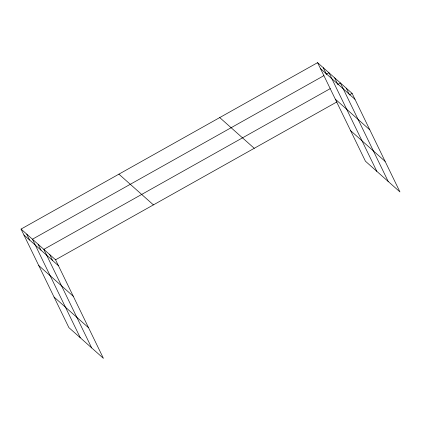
<?xml version="1.0" encoding="UTF-8"?>
<svg xmlns="http://www.w3.org/2000/svg" width="421" height="421" viewBox="0 0 421 421"><rect width="100%" height="100%" fill="white"/><g stroke="black" fill="none" stroke-linecap="round" stroke-linejoin="round"><path stroke-width="0.63" d="M21.05 229.077L55.567 259.799L103.413 358.339L68.897 327.617L21.05 229.077L317.587 62.661L352.103 93.383L399.95 191.923L365.433 161.201L317.587 62.661M323.917 75.643L32.438 239.212L80.29 337.753M326.164 74.38L328.975 72.801L376.827 171.342M330.243 88.621L43.831 249.353L91.678 347.893M337.553 84.516L340.368 82.937L388.215 181.477M55.567 259.799L336.916 101.908M349.288 94.962L352.103 93.383M320.46 68.576L354.971 99.298M335.3 99.14L369.817 129.863M350.593 130.636L385.11 161.359M219.73 117.58L254.242 148.303M118.906 174.157L153.423 204.885M23.923 234.986L58.435 265.709M38.764 265.556L73.28 296.279M54.056 297.047L88.568 327.77M346.236 88.163L349.104 94.072M334.674 77.869L337.542 83.784M323.281 67.734L326.154 73.643M49.699 254.573L52.567 260.488M38.132 244.285L41.005 250.195M26.744 234.144L29.617 240.054"/></g></svg>
